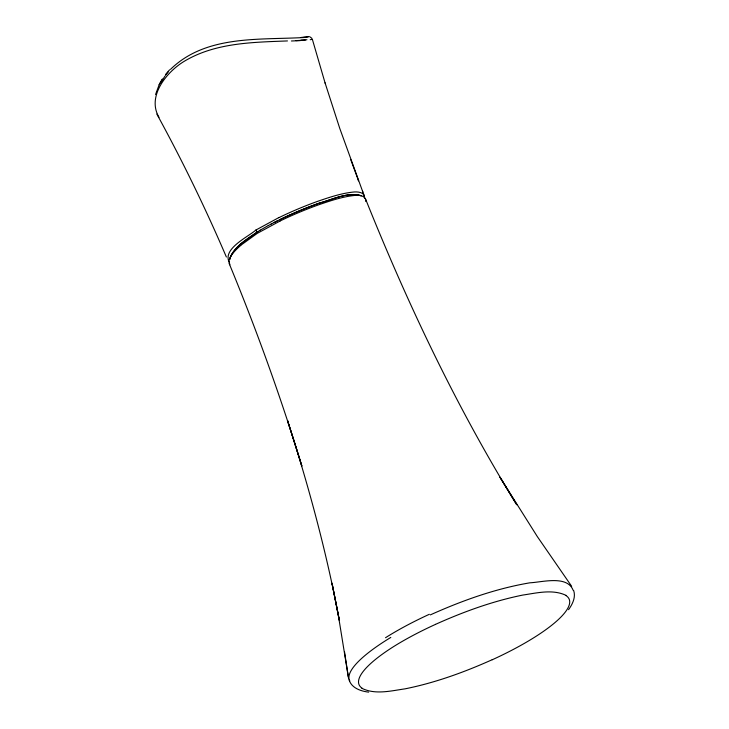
<?xml version="1.0" encoding="UTF-8"?>
<svg xmlns="http://www.w3.org/2000/svg" width="729" height="729" viewBox="0 0 729 729"><rect width="100%" height="100%" fill="white"/><g stroke="black" fill="none" stroke-linecap="round" stroke-linejoin="round"><path stroke-width="1.09" d="M229.899 259.169L230 258.449M364.464 198.078C365.211 191.927 357.019 191.508 352.754 192.119C340.762 193.458 329.253 197.359 317.89 201.25A94.87 23 -22 0 0 278.797 217.698M365.776 201.514C366.587 195.399 358.468 194.889 354.212 195.49C342.275 196.784 330.802 200.657 319.493 204.521M229.945 259.087L230 258.613M325.17 83.261L312.349 39.293L311.666 39.302M155.578 94.478L159.15 84.746L161.865 79.926M161.054 82.395L164.927 76.108M159.15 84.746L162.421 78.978M568.547 609.699C572.475 604.241 575.956 597.333 573.668 590.536M165.501 75.333L168.508 71.551M165.738 74.285L169.62 69.784M170.513 69.355C205.842 34.846 258.658 40.113 304.13 37.507M260.198 230.154C249.19 237.59 235.649 244.835 230.173 257.692A92.346 22.344 -22.1 0 1 241.527 243.44M241.335 243.522L257.702 231.685A1.868 1.039 58.3 0 1 255.879 230.045C248.152 236.879 222.418 248.717 229.17 262.176M240.534 245.463L257.209 233.398L280.164 220.96M255.879 230.045L278.706 217.661M260.217 230.154L268.318 225.543M268.29 225.58L271.179 224.022M271.133 224.058L277.084 221.005M274.04 222.555L280.109 219.52A95.535 23.109 -22.1 0 1 307.182 207.674A89.767 21.715 -22.1 0 1 318.655 203.373C332.315 199.7 347.068 191.718 361.347 195.755C347.514 191.791 333.281 199.318 320.058 202.872A89.302 21.606 -22.1 0 0 306.955 207.765A95.681 23.146 -22.1 0 0 280.018 219.566M430.31 614.893C462.159 600.596 495.401 588.658 529.919 582.808C542.321 582.207 567.244 575.017 573.158 590.299M435.514 624.361C463.498 611.777 492.576 601.197 522.702 595.083C536.817 593.014 552.618 588.923 566.132 595.402M492.13 659.736C464.163 672.266 435.113 682.809 405.014 688.85C391.008 690.855 375.271 694.937 361.93 688.331M312.34 39.339L310.189 39.703M301.241 37.443L308.695 36.641L306.271 37.261M305.269 40.122L295.974 40.605M287.463 40.933C252.553 42.3 215.365 42.719 184.464 61.163C166.695 71.761 146.62 96.319 158.986 117.305M368.674 692.14C360.809 691.183 351.451 688.103 349.009 679.647M309.597 36.632L311.839 38.273M229.863 264.8L228.952 260.936A94.132 22.863 -22.1 0 1 240.752 245.418M571.673 586.335L537.309 536.562L499.985 477.258L516.77 504.778C456.81 407.693 407.721 304.239 365.32 198.416M156.844 114.07C182.296 160.571 205.514 208.284 226.382 257.018M229.052 263.251C256.517 329.663 280.884 397.36 301.888 466.095L287.545 420.642L288.21 422.711M362.523 191.189L364.318 195.8M325.043 82.824L339.769 128.422L362.887 192.155M350.704 159.514L358.577 180.865L358.231 179.908M287.545 420.642C308.722 486.097 326.656 552.655 339.349 620.306L332.023 583.173L338.684 617.436L348.307 676.785M344.535 651.872L348.526 678.262M362.149 688.231A114.198 27.629 -22.1 0 1 395.118 645.657A112.904 27.31 -22.1 0 1 435.523 624.37M565.877 595.511A113.815 27.538 -22.1 0 1 492.203 659.781M349.783 680.904A121.552 28.404 -22.5 0 1 390.799 637.428M385.532 637.711A120.066 29.789 -22.1 0 1 429.345 614.292M280.136 220.951A97.385 23.665 -22 0 1 307.775 208.886A91.644 22.234 -22.1 0 1 319.493 204.512M305.615 37.252A46.082 2.059 -0.2 0 1 303.291 37.489M306.936 39.749A50.301 1.258 -1.5 0 1 300.886 40.15M300.302 40.614A50.875 1.267 -1.1 0 1 291.409 40.988"/></g></svg>
